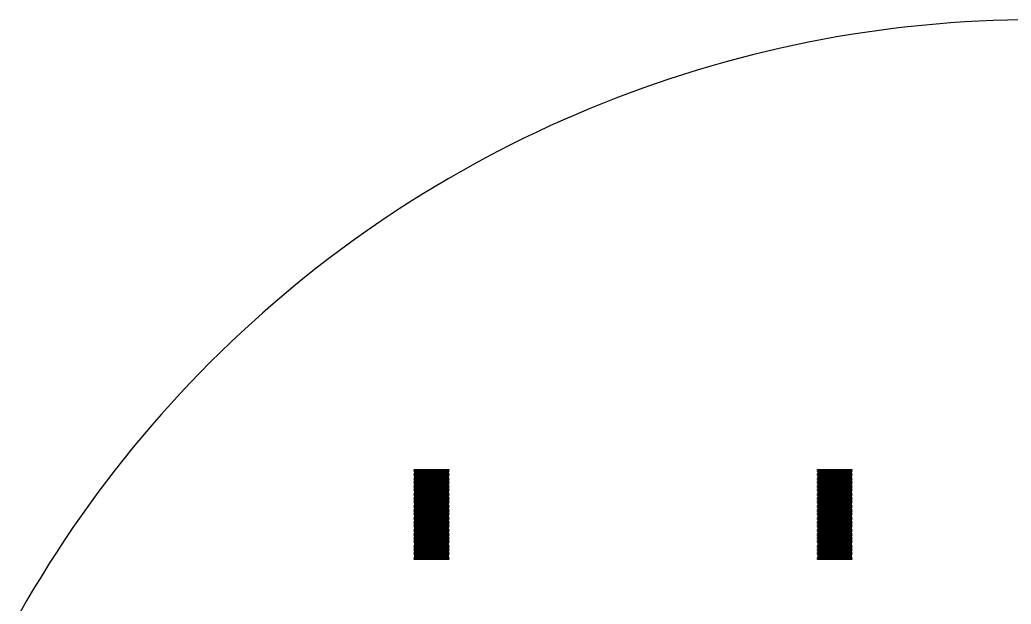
# Model space of a CAD drawing. Extents: x -18 to 83, y -18 to 83.
# Drawn here: x -11.86 to 31.16, y 57.61 to 82.95 of the extents above; entities that cross this region are included whole.
import ezdxf

# ---------------------------------------------------------------- set-up
doc = ezdxf.new("R2010")
doc.units = 0

msp = doc.modelspace()

# ---------------------------------------------------------------- linework, layer by layer
for p, q in [((26.6617, 82.6411), (26.0438, 82.5687)), ((27.2805, 82.7059), (26.6617, 82.6411)), ((27.9001, 82.763), (27.2805, 82.7059)), ((28.5203, 82.8126), (27.9001, 82.763)), ((29.141, 82.8546), (28.5203, 82.8126)), ((29.7623, 82.8889), (29.141, 82.8546)), ((30.3839, 82.9156), (29.7623, 82.8889)), ((31.0058, 82.9347), (30.3839, 82.9156)), ((31.6278, 82.9462), (31.0058, 82.9347)), ((23.5822, 82.2036), (22.9699, 82.0934)), ((24.1959, 82.3062), (23.5822, 82.2036)), ((24.8108, 82.4012), (24.1959, 82.3062)), ((25.4268, 82.4888), (24.8108, 82.4012)), ((26.0438, 82.5687), (25.4268, 82.4888)), ((21.7495, 81.8507), (21.1416, 81.7181)), ((22.3589, 81.9758), (21.7495, 81.8507)), ((22.9699, 82.0934), (22.3589, 81.9758)), ((19.9309, 81.4306), (19.3283, 81.2757)), ((20.5353, 81.578), (19.9309, 81.4306)), ((21.1416, 81.7181), (20.5353, 81.578)), ((18.129, 80.9438), (17.5326, 80.7669)), ((18.7277, 81.1134), (18.129, 80.9438)), ((19.3283, 81.2757), (18.7277, 81.1134)), ((16.9383, 80.5826), (16.3463, 80.3911)), ((17.5326, 80.7669), (16.9383, 80.5826)), ((15.7568, 80.1923), (15.1697, 79.9863)), ((16.3463, 80.3911), (15.7568, 80.1923)), ((14.5852, 79.7731), (14.0033, 79.5527)), ((15.1697, 79.9863), (14.5852, 79.7731)), ((13.4242, 79.3253), (12.8479, 79.0907)), ((14.0033, 79.5527), (13.4242, 79.3253)), ((12.2746, 78.8491), (11.7043, 78.6004)), ((12.8479, 79.0907), (12.2746, 78.8491)), ((11.137, 78.3448), (10.573, 78.0822)), ((11.7043, 78.6004), (11.137, 78.3448)), ((10.573, 78.0822), (10.0121, 77.8128)), ((9.4547, 77.5365), (8.90068, 77.2533)), ((10.0121, 77.8128), (9.4547, 77.5365)), ((8.90068, 77.2533), (8.35017, 76.9634)), ((7.80327, 76.6667), (7.26006, 76.3634)), ((8.35017, 76.9634), (7.80327, 76.6667)), ((7.26006, 76.3634), (6.7206, 76.0534)), ((6.18498, 75.7368), (5.65329, 75.4137)), ((6.7206, 76.0534), (6.18498, 75.7368)), ((5.65329, 75.4137), (5.12561, 75.0841)), ((5.12561, 75.0841), (4.60202, 74.748)), ((4.60202, 74.748), (4.08258, 74.4055)), ((3.56738, 74.0567), (3.05652, 73.7015)), ((4.08258, 74.4055), (3.56738, 74.0567)), ((3.05652, 73.7015), (2.55003, 73.3402)), ((2.55003, 73.3402), (2.04803, 72.9726)), ((2.04803, 72.9726), (1.55058, 72.5989)), ((1.55058, 72.5989), (1.05775, 72.2192)), ((1.05775, 72.2192), (0.56961, 71.8334)), ((0.08626, 71.4416), (-0.39226, 71.044)), ((0.56961, 71.8334), (0.08626, 71.4416)), ((-0.39226, 71.044), (-0.86586, 70.6405)), ((-0.86586, 70.6405), (-1.33447, 70.2312)), ((-1.33447, 70.2312), (-1.79803, 69.8162)), ((-1.79803, 69.8162), (-2.25647, 69.3956)), ((-2.25647, 69.3956), (-2.7097, 68.9693)), ((-2.7097, 68.9693), (-3.15767, 68.5376)), ((-3.15767, 68.5376), (-3.60031, 68.1003)), ((-3.60031, 68.1003), (-4.03755, 67.6577)), ((-4.03755, 67.6577), (-4.46931, 67.2097)), ((-4.46931, 67.2097), (-4.89557, 66.7565)), ((-4.89557, 66.7565), (-5.31621, 66.298)), ((-5.31621, 66.298), (-5.7312, 65.8345)), ((-5.7312, 65.8345), (-6.14049, 65.3659)), ((-6.14049, 65.3659), (-6.54398, 64.8923)), ((-6.54398, 64.8923), (-6.94162, 64.4137)), ((-6.94162, 64.4137), (-7.33337, 63.9304)), ((-7.33337, 63.9304), (-7.71916, 63.4422)), ((-7.71916, 63.4422), (-8.09892, 62.9494)), ((5.25, 63.435), (5.25, 63.445)), ((5.25, 63.445), (6.75, 63.445)), ((6.75, 63.435), (5.25, 63.435)), ((5.25, 63.395), (5.25, 63.405)), ((5.25, 63.405), (6.75, 63.405)), ((6.75, 63.395), (5.25, 63.395)), ((5.25, 63.355), (5.25, 63.365)), ((5.25, 63.365), (6.75, 63.365)), ((6.75, 63.355), (5.25, 63.355)), ((5.25, 63.315), (5.25, 63.325)), ((5.25, 63.325), (6.75, 63.325)), ((6.75, 63.315), (5.25, 63.315)), ((5.25, 63.275), (5.25, 63.285)), ((5.25, 63.285), (6.75, 63.285)), ((6.75, 63.275), (5.25, 63.275)), ((5.25, 63.235), (5.25, 63.245)), ((5.25, 63.245), (6.75, 63.245)), ((6.75, 63.445), (6.75, 63.435)), ((6.75, 63.405), (6.75, 63.395)), ((6.75, 63.365), (6.75, 63.355)), ((6.75, 63.325), (6.75, 63.315)), ((6.75, 63.285), (6.75, 63.275)), ((6.75, 63.245), (6.75, 63.235)), ((22.75, 63.435), (22.75, 63.445)), ((22.75, 63.445), (24.25, 63.445)), ((24.25, 63.435), (22.75, 63.435)), ((22.75, 63.395), (22.75, 63.405)), ((22.75, 63.405), (24.25, 63.405)), ((24.25, 63.395), (22.75, 63.395)), ((22.75, 63.355), (22.75, 63.365)), ((22.75, 63.365), (24.25, 63.365)), ((24.25, 63.355), (22.75, 63.355)), ((22.75, 63.315), (22.75, 63.325)), ((22.75, 63.325), (24.25, 63.325)), ((24.25, 63.315), (22.75, 63.315)), ((22.75, 63.275), (22.75, 63.285)), ((22.75, 63.285), (24.25, 63.285)), ((24.25, 63.275), (22.75, 63.275)), ((22.75, 63.235), (22.75, 63.245)), ((22.75, 63.245), (24.25, 63.245)), ((24.25, 63.445), (24.25, 63.435)), ((24.25, 63.405), (24.25, 63.395)), ((24.25, 63.365), (24.25, 63.355)), ((24.25, 63.325), (24.25, 63.315)), ((24.25, 63.285), (24.25, 63.275)), ((24.25, 63.245), (24.25, 63.235)), ((-8.09892, 62.9494), (-8.47261, 62.452)), ((6.75, 63.235), (5.25, 63.235)), ((5.25, 63.195), (5.25, 63.205)), ((5.25, 63.205), (6.75, 63.205)), ((6.75, 63.195), (5.25, 63.195)), ((5.25, 63.155), (5.25, 63.165)), ((5.25, 63.165), (6.75, 63.165)), ((6.75, 63.155), (5.25, 63.155)), ((5.25, 63.115), (5.25, 63.125)), ((5.25, 63.125), (6.75, 63.125)), ((6.75, 63.115), (5.25, 63.115)), ((5.25, 63.075), (5.25, 63.085)), ((5.25, 63.085), (6.75, 63.085)), ((6.75, 63.075), (5.25, 63.075)), ((5.25, 63.035), (5.25, 63.045)), ((5.25, 63.045), (6.75, 63.045)), ((6.75, 63.035), (5.25, 63.035)), ((5.25, 62.995), (5.25, 63.005)), ((5.25, 63.005), (6.75, 63.005)), ((6.75, 62.995), (5.25, 62.995)), ((5.25, 62.955), (5.25, 62.965)), ((5.25, 62.965), (6.75, 62.965)), ((6.75, 62.955), (5.25, 62.955)), ((5.25, 62.915), (5.25, 62.925)), ((5.25, 62.925), (6.75, 62.925)), ((6.75, 62.915), (5.25, 62.915)), ((5.25, 62.875), (5.25, 62.885)), ((5.25, 62.885), (6.75, 62.885)), ((6.75, 62.875), (5.25, 62.875)), ((5.25, 62.835), (5.25, 62.845)), ((5.25, 62.845), (6.75, 62.845)), ((6.75, 62.835), (5.25, 62.835)), ((6.75, 63.205), (6.75, 63.195)), ((6.75, 63.165), (6.75, 63.155)), ((6.75, 63.125), (6.75, 63.115)), ((6.75, 63.085), (6.75, 63.075)), ((6.75, 63.045), (6.75, 63.035)), ((6.75, 63.005), (6.75, 62.995)), ((6.75, 62.965), (6.75, 62.955)), ((6.75, 62.925), (6.75, 62.915)), ((6.75, 62.885), (6.75, 62.875)), ((6.75, 62.845), (6.75, 62.835)), ((24.25, 63.235), (22.75, 63.235)), ((22.75, 63.195), (22.75, 63.205)), ((22.75, 63.205), (24.25, 63.205)), ((24.25, 63.195), (22.75, 63.195)), ((22.75, 63.155), (22.75, 63.165)), ((22.75, 63.165), (24.25, 63.165)), ((24.25, 63.155), (22.75, 63.155)), ((22.75, 63.115), (22.75, 63.125)), ((22.75, 63.125), (24.25, 63.125)), ((24.25, 63.115), (22.75, 63.115)), ((22.75, 63.075), (22.75, 63.085)), ((22.75, 63.085), (24.25, 63.085)), ((24.25, 63.075), (22.75, 63.075)), ((22.75, 63.035), (22.75, 63.045)), ((22.75, 63.045), (24.25, 63.045)), ((24.25, 63.035), (22.75, 63.035)), ((22.75, 62.995), (22.75, 63.005)), ((22.75, 63.005), (24.25, 63.005)), ((24.25, 62.995), (22.75, 62.995)), ((22.75, 62.955), (22.75, 62.965)), ((22.75, 62.965), (24.25, 62.965)), ((24.25, 62.955), (22.75, 62.955)), ((22.75, 62.915), (22.75, 62.925)), ((22.75, 62.925), (24.25, 62.925)), ((24.25, 62.915), (22.75, 62.915)), ((22.75, 62.875), (22.75, 62.885)), ((22.75, 62.885), (24.25, 62.885)), ((24.25, 62.875), (22.75, 62.875)), ((22.75, 62.835), (22.75, 62.845)), ((22.75, 62.845), (24.25, 62.845)), ((24.25, 62.835), (22.75, 62.835)), ((24.25, 63.205), (24.25, 63.195)), ((24.25, 63.165), (24.25, 63.155)), ((24.25, 63.125), (24.25, 63.115)), ((24.25, 63.085), (24.25, 63.075)), ((24.25, 63.045), (24.25, 63.035)), ((24.25, 63.005), (24.25, 62.995)), ((24.25, 62.965), (24.25, 62.955)), ((24.25, 62.925), (24.25, 62.915)), ((24.25, 62.885), (24.25, 62.875)), ((24.25, 62.845), (24.25, 62.835)), ((-8.47261, 62.452), (-8.84018, 61.95)), ((5.25, 62.795), (5.25, 62.805)), ((5.25, 62.805), (6.75, 62.805)), ((6.75, 62.795), (5.25, 62.795)), ((5.25, 62.755), (5.25, 62.765)), ((5.25, 62.765), (6.75, 62.765)), ((6.75, 62.755), (5.25, 62.755)), ((5.25, 62.715), (5.25, 62.725)), ((5.25, 62.725), (6.75, 62.725)), ((6.75, 62.715), (5.25, 62.715)), ((5.25, 62.675), (5.25, 62.685)), ((5.25, 62.685), (6.75, 62.685)), ((6.75, 62.675), (5.25, 62.675)), ((5.25, 62.635), (5.25, 62.645)), ((5.25, 62.645), (6.75, 62.645)), ((6.75, 62.635), (5.25, 62.635)), ((5.25, 62.595), (5.25, 62.605)), ((5.25, 62.605), (6.75, 62.605)), ((6.75, 62.595), (5.25, 62.595)), ((5.25, 62.555), (5.25, 62.565)), ((5.25, 62.565), (6.75, 62.565)), ((6.75, 62.555), (5.25, 62.555)), ((5.25, 62.515), (5.25, 62.525)), ((5.25, 62.525), (6.75, 62.525)), ((6.75, 62.515), (5.25, 62.515)), ((5.25, 62.475), (5.25, 62.485)), ((5.25, 62.485), (6.75, 62.485)), ((6.75, 62.475), (5.25, 62.475)), ((5.25, 62.435), (5.25, 62.445)), ((5.25, 62.445), (6.75, 62.445)), ((6.75, 62.435), (5.25, 62.435)), ((5.25, 62.395), (5.25, 62.405)), ((5.25, 62.405), (6.75, 62.405)), ((6.75, 62.395), (5.25, 62.395)), ((6.75, 62.805), (6.75, 62.795)), ((6.75, 62.765), (6.75, 62.755)), ((6.75, 62.725), (6.75, 62.715)), ((6.75, 62.685), (6.75, 62.675)), ((6.75, 62.645), (6.75, 62.635)), ((6.75, 62.605), (6.75, 62.595)), ((6.75, 62.565), (6.75, 62.555)), ((6.75, 62.525), (6.75, 62.515)), ((6.75, 62.485), (6.75, 62.475)), ((6.75, 62.445), (6.75, 62.435)), ((6.75, 62.405), (6.75, 62.395)), ((22.75, 62.795), (22.75, 62.805)), ((22.75, 62.805), (24.25, 62.805)), ((24.25, 62.795), (22.75, 62.795)), ((22.75, 62.755), (22.75, 62.765)), ((22.75, 62.765), (24.25, 62.765)), ((24.25, 62.755), (22.75, 62.755)), ((22.75, 62.715), (22.75, 62.725)), ((22.75, 62.725), (24.25, 62.725)), ((24.25, 62.715), (22.75, 62.715)), ((22.75, 62.675), (22.75, 62.685)), ((22.75, 62.685), (24.25, 62.685)), ((24.25, 62.675), (22.75, 62.675)), ((22.75, 62.635), (22.75, 62.645)), ((22.75, 62.645), (24.25, 62.645)), ((24.25, 62.635), (22.75, 62.635)), ((22.75, 62.595), (22.75, 62.605)), ((22.75, 62.605), (24.25, 62.605)), ((24.25, 62.595), (22.75, 62.595)), ((22.75, 62.555), (22.75, 62.565)), ((22.75, 62.565), (24.25, 62.565)), ((24.25, 62.555), (22.75, 62.555)), ((22.75, 62.515), (22.75, 62.525)), ((22.75, 62.525), (24.25, 62.525)), ((24.25, 62.515), (22.75, 62.515)), ((22.75, 62.475), (22.75, 62.485)), ((22.75, 62.485), (24.25, 62.485)), ((24.25, 62.475), (22.75, 62.475)), ((22.75, 62.435), (22.75, 62.445)), ((22.75, 62.445), (24.25, 62.445)), ((24.25, 62.435), (22.75, 62.435)), ((22.75, 62.395), (22.75, 62.405)), ((22.75, 62.405), (24.25, 62.405)), ((24.25, 62.395), (22.75, 62.395)), ((24.25, 62.805), (24.25, 62.795)), ((24.25, 62.765), (24.25, 62.755)), ((24.25, 62.725), (24.25, 62.715)), ((24.25, 62.685), (24.25, 62.675)), ((24.25, 62.645), (24.25, 62.635)), ((24.25, 62.605), (24.25, 62.595)), ((24.25, 62.565), (24.25, 62.555)), ((24.25, 62.525), (24.25, 62.515)), ((24.25, 62.485), (24.25, 62.475)), ((24.25, 62.445), (24.25, 62.435)), ((24.25, 62.405), (24.25, 62.395)), ((5.25, 62.355), (5.25, 62.365)), ((5.25, 62.365), (6.75, 62.365)), ((6.75, 62.355), (5.25, 62.355)), ((5.25, 62.315), (5.25, 62.325)), ((5.25, 62.325), (6.75, 62.325)), ((6.75, 62.315), (5.25, 62.315)), ((5.25, 62.275), (5.25, 62.285)), ((5.25, 62.285), (6.75, 62.285)), ((6.75, 62.275), (5.25, 62.275)), ((5.25, 62.235), (5.25, 62.245)), ((5.25, 62.245), (6.75, 62.245)), ((6.75, 62.235), (5.25, 62.235)), ((5.25, 62.195), (5.25, 62.205)), ((5.25, 62.205), (6.75, 62.205)), ((6.75, 62.195), (5.25, 62.195)), ((5.25, 62.155), (5.25, 62.165)), ((5.25, 62.165), (6.75, 62.165)), ((6.75, 62.155), (5.25, 62.155)), ((5.25, 62.115), (5.25, 62.125)), ((5.25, 62.125), (6.75, 62.125)), ((6.75, 62.115), (5.25, 62.115)), ((5.25, 62.075), (5.25, 62.085)), ((5.25, 62.085), (6.75, 62.085)), ((6.75, 62.075), (5.25, 62.075)), ((5.25, 62.035), (5.25, 62.045)), ((5.25, 62.045), (6.75, 62.045)), ((6.75, 62.035), (5.25, 62.035)), ((5.25, 61.995), (5.25, 62.005)), ((5.25, 62.005), (6.75, 62.005)), ((6.75, 61.995), (5.25, 61.995)), ((5.25, 61.955), (5.25, 61.965)), ((5.25, 61.965), (6.75, 61.965)), ((6.75, 61.955), (5.25, 61.955)), ((6.75, 62.365), (6.75, 62.355)), ((6.75, 62.325), (6.75, 62.315)), ((6.75, 62.285), (6.75, 62.275)), ((6.75, 62.245), (6.75, 62.235)), ((6.75, 62.205), (6.75, 62.195)), ((6.75, 62.165), (6.75, 62.155)), ((6.75, 62.125), (6.75, 62.115)), ((6.75, 62.085), (6.75, 62.075)), ((6.75, 62.045), (6.75, 62.035)), ((6.75, 62.005), (6.75, 61.995)), ((6.75, 61.965), (6.75, 61.955)), ((22.75, 62.355), (22.75, 62.365)), ((22.75, 62.365), (24.25, 62.365)), ((24.25, 62.355), (22.75, 62.355)), ((22.75, 62.315), (22.75, 62.325)), ((22.75, 62.325), (24.25, 62.325)), ((24.25, 62.315), (22.75, 62.315)), ((22.75, 62.275), (22.75, 62.285)), ((22.75, 62.285), (24.25, 62.285)), ((24.25, 62.275), (22.75, 62.275)), ((22.75, 62.235), (22.75, 62.245)), ((22.75, 62.245), (24.25, 62.245)), ((24.25, 62.235), (22.75, 62.235)), ((22.75, 62.195), (22.75, 62.205)), ((22.75, 62.205), (24.25, 62.205)), ((24.25, 62.195), (22.75, 62.195)), ((22.75, 62.155), (22.75, 62.165)), ((22.75, 62.165), (24.25, 62.165)), ((24.25, 62.155), (22.75, 62.155)), ((22.75, 62.115), (22.75, 62.125)), ((22.75, 62.125), (24.25, 62.125)), ((24.25, 62.115), (22.75, 62.115)), ((22.75, 62.075), (22.75, 62.085)), ((22.75, 62.085), (24.25, 62.085)), ((24.25, 62.075), (22.75, 62.075)), ((22.75, 62.035), (22.75, 62.045)), ((22.75, 62.045), (24.25, 62.045)), ((24.25, 62.035), (22.75, 62.035)), ((22.75, 61.995), (22.75, 62.005)), ((22.75, 62.005), (24.25, 62.005)), ((24.25, 61.995), (22.75, 61.995)), ((22.75, 61.955), (22.75, 61.965)), ((22.75, 61.965), (24.25, 61.965)), ((24.25, 61.955), (22.75, 61.955)), ((24.25, 62.365), (24.25, 62.355)), ((24.25, 62.325), (24.25, 62.315)), ((24.25, 62.285), (24.25, 62.275)), ((24.25, 62.245), (24.25, 62.235)), ((24.25, 62.205), (24.25, 62.195)), ((24.25, 62.165), (24.25, 62.155)), ((24.25, 62.125), (24.25, 62.115)), ((24.25, 62.085), (24.25, 62.075)), ((24.25, 62.045), (24.25, 62.035)), ((24.25, 62.005), (24.25, 61.995)), ((24.25, 61.965), (24.25, 61.955)), ((-8.84018, 61.95), (-9.20154, 61.4435)), ((5.25, 61.915), (5.25, 61.925)), ((5.25, 61.925), (6.75, 61.925)), ((6.75, 61.915), (5.25, 61.915)), ((5.25, 61.875), (5.25, 61.885)), ((5.25, 61.885), (6.75, 61.885)), ((6.75, 61.875), (5.25, 61.875)), ((5.25, 61.835), (5.25, 61.845)), ((5.25, 61.845), (6.75, 61.845)), ((6.75, 61.835), (5.25, 61.835)), ((5.25, 61.795), (5.25, 61.805)), ((5.25, 61.805), (6.75, 61.805)), ((6.75, 61.795), (5.25, 61.795)), ((5.25, 61.755), (5.25, 61.765)), ((5.25, 61.765), (6.75, 61.765)), ((6.75, 61.755), (5.25, 61.755)), ((5.25, 61.715), (5.25, 61.725)), ((5.25, 61.725), (6.75, 61.725)), ((6.75, 61.715), (5.25, 61.715)), ((5.25, 61.675), (5.25, 61.685)), ((5.25, 61.685), (6.75, 61.685)), ((6.75, 61.675), (5.25, 61.675)), ((5.25, 61.635), (5.25, 61.645)), ((5.25, 61.645), (6.75, 61.645)), ((6.75, 61.635), (5.25, 61.635)), ((5.25, 61.595), (5.25, 61.605)), ((5.25, 61.605), (6.75, 61.605)), ((6.75, 61.595), (5.25, 61.595)), ((5.25, 61.555), (5.25, 61.565)), ((5.25, 61.565), (6.75, 61.565)), ((6.75, 61.555), (5.25, 61.555)), ((5.25, 61.515), (5.25, 61.525)), ((5.25, 61.525), (6.75, 61.525)), ((6.75, 61.925), (6.75, 61.915)), ((6.75, 61.885), (6.75, 61.875)), ((6.75, 61.845), (6.75, 61.835)), ((6.75, 61.805), (6.75, 61.795)), ((6.75, 61.765), (6.75, 61.755)), ((6.75, 61.725), (6.75, 61.715)), ((6.75, 61.685), (6.75, 61.675)), ((6.75, 61.645), (6.75, 61.635)), ((6.75, 61.605), (6.75, 61.595)), ((6.75, 61.565), (6.75, 61.555)), ((6.75, 61.525), (6.75, 61.515)), ((22.75, 61.915), (22.75, 61.925)), ((22.75, 61.925), (24.25, 61.925)), ((24.25, 61.915), (22.75, 61.915)), ((22.75, 61.875), (22.75, 61.885)), ((22.75, 61.885), (24.25, 61.885)), ((24.25, 61.875), (22.75, 61.875)), ((22.75, 61.835), (22.75, 61.845)), ((22.75, 61.845), (24.25, 61.845)), ((24.25, 61.835), (22.75, 61.835)), ((22.75, 61.795), (22.75, 61.805)), ((22.75, 61.805), (24.25, 61.805)), ((24.25, 61.795), (22.75, 61.795)), ((22.75, 61.755), (22.75, 61.765)), ((22.75, 61.765), (24.25, 61.765)), ((24.25, 61.755), (22.75, 61.755)), ((22.75, 61.715), (22.75, 61.725)), ((22.75, 61.725), (24.25, 61.725)), ((24.25, 61.715), (22.75, 61.715)), ((22.75, 61.675), (22.75, 61.685)), ((22.75, 61.685), (24.25, 61.685)), ((24.25, 61.675), (22.75, 61.675)), ((22.75, 61.635), (22.75, 61.645)), ((22.75, 61.645), (24.25, 61.645)), ((24.25, 61.635), (22.75, 61.635)), ((22.75, 61.595), (22.75, 61.605)), ((22.75, 61.605), (24.25, 61.605)), ((24.25, 61.595), (22.75, 61.595)), ((22.75, 61.555), (22.75, 61.565)), ((22.75, 61.565), (24.25, 61.565)), ((24.25, 61.555), (22.75, 61.555)), ((22.75, 61.515), (22.75, 61.525)), ((22.75, 61.525), (24.25, 61.525)), ((24.25, 61.925), (24.25, 61.915)), ((24.25, 61.885), (24.25, 61.875)), ((24.25, 61.845), (24.25, 61.835)), ((24.25, 61.805), (24.25, 61.795)), ((24.25, 61.765), (24.25, 61.755)), ((24.25, 61.725), (24.25, 61.715)), ((24.25, 61.685), (24.25, 61.675)), ((24.25, 61.645), (24.25, 61.635)), ((24.25, 61.605), (24.25, 61.595)), ((24.25, 61.565), (24.25, 61.555)), ((24.25, 61.525), (24.25, 61.515)), ((-9.20154, 61.4435), (-9.55667, 60.9326)), ((6.75, 61.515), (5.25, 61.515)), ((5.25, 61.475), (5.25, 61.485)), ((5.25, 61.485), (6.75, 61.485)), ((6.75, 61.475), (5.25, 61.475)), ((5.25, 61.435), (5.25, 61.445)), ((5.25, 61.445), (6.75, 61.445)), ((6.75, 61.435), (5.25, 61.435)), ((5.25, 61.395), (5.25, 61.405)), ((5.25, 61.405), (6.75, 61.405)), ((6.75, 61.395), (5.25, 61.395)), ((5.25, 61.355), (5.25, 61.365)), ((5.25, 61.365), (6.75, 61.365)), ((6.75, 61.355), (5.25, 61.355)), ((5.25, 61.315), (5.25, 61.325)), ((5.25, 61.325), (6.75, 61.325)), ((6.75, 61.315), (5.25, 61.315)), ((5.25, 61.275), (5.25, 61.285)), ((5.25, 61.285), (6.75, 61.285)), ((6.75, 61.275), (5.25, 61.275)), ((5.25, 61.235), (5.25, 61.245)), ((5.25, 61.245), (6.75, 61.245)), ((6.75, 61.235), (5.25, 61.235)), ((5.25, 61.195), (5.25, 61.205)), ((5.25, 61.205), (6.75, 61.205)), ((6.75, 61.195), (5.25, 61.195)), ((5.25, 61.155), (5.25, 61.165)), ((5.25, 61.165), (6.75, 61.165)), ((6.75, 61.155), (5.25, 61.155)), ((5.25, 61.115), (5.25, 61.125)), ((5.25, 61.125), (6.75, 61.125)), ((6.75, 61.115), (5.25, 61.115)), ((6.75, 61.485), (6.75, 61.475)), ((6.75, 61.445), (6.75, 61.435)), ((6.75, 61.405), (6.75, 61.395)), ((6.75, 61.365), (6.75, 61.355)), ((6.75, 61.325), (6.75, 61.315)), ((6.75, 61.285), (6.75, 61.275)), ((6.75, 61.245), (6.75, 61.235)), ((6.75, 61.205), (6.75, 61.195)), ((6.75, 61.165), (6.75, 61.155)), ((6.75, 61.125), (6.75, 61.115)), ((24.25, 61.515), (22.75, 61.515)), ((22.75, 61.475), (22.75, 61.485)), ((22.75, 61.485), (24.25, 61.485)), ((24.25, 61.475), (22.75, 61.475)), ((22.75, 61.435), (22.75, 61.445)), ((22.75, 61.445), (24.25, 61.445)), ((24.25, 61.435), (22.75, 61.435)), ((22.75, 61.395), (22.75, 61.405)), ((22.75, 61.405), (24.25, 61.405)), ((24.25, 61.395), (22.75, 61.395)), ((22.75, 61.355), (22.75, 61.365)), ((22.75, 61.365), (24.25, 61.365)), ((24.25, 61.355), (22.75, 61.355)), ((22.75, 61.315), (22.75, 61.325)), ((22.75, 61.325), (24.25, 61.325)), ((24.25, 61.315), (22.75, 61.315)), ((22.75, 61.275), (22.75, 61.285)), ((22.75, 61.285), (24.25, 61.285)), ((24.25, 61.275), (22.75, 61.275)), ((22.75, 61.235), (22.75, 61.245)), ((22.75, 61.245), (24.25, 61.245)), ((24.25, 61.235), (22.75, 61.235)), ((22.75, 61.195), (22.75, 61.205)), ((22.75, 61.205), (24.25, 61.205)), ((24.25, 61.195), (22.75, 61.195)), ((22.75, 61.155), (22.75, 61.165)), ((22.75, 61.165), (24.25, 61.165)), ((24.25, 61.155), (22.75, 61.155)), ((22.75, 61.115), (22.75, 61.125)), ((22.75, 61.125), (24.25, 61.125)), ((24.25, 61.115), (22.75, 61.115)), ((24.25, 61.485), (24.25, 61.475)), ((24.25, 61.445), (24.25, 61.435)), ((24.25, 61.405), (24.25, 61.395)), ((24.25, 61.365), (24.25, 61.355)), ((24.25, 61.325), (24.25, 61.315)), ((24.25, 61.285), (24.25, 61.275)), ((24.25, 61.245), (24.25, 61.235)), ((24.25, 61.205), (24.25, 61.195)), ((24.25, 61.165), (24.25, 61.155)), ((24.25, 61.125), (24.25, 61.115)), ((-9.55667, 60.9326), (-9.9055, 60.4174)), ((5.25, 61.075), (5.25, 61.085)), ((5.25, 61.085), (6.75, 61.085)), ((6.75, 61.075), (5.25, 61.075)), ((5.25, 61.035), (5.25, 61.045)), ((5.25, 61.045), (6.75, 61.045)), ((6.75, 61.035), (5.25, 61.035)), ((5.25, 60.995), (5.25, 61.005)), ((5.25, 61.005), (6.75, 61.005)), ((6.75, 60.995), (5.25, 60.995)), ((5.25, 60.955), (5.25, 60.965)), ((5.25, 60.965), (6.75, 60.965)), ((6.75, 60.955), (5.25, 60.955)), ((5.25, 60.915), (5.25, 60.925)), ((5.25, 60.925), (6.75, 60.925)), ((6.75, 60.915), (5.25, 60.915)), ((5.25, 60.875), (5.25, 60.885)), ((5.25, 60.885), (6.75, 60.885)), ((6.75, 60.875), (5.25, 60.875)), ((5.25, 60.835), (5.25, 60.845)), ((5.25, 60.845), (6.75, 60.845)), ((6.75, 60.835), (5.25, 60.835)), ((5.25, 60.795), (5.25, 60.805)), ((5.25, 60.805), (6.75, 60.805)), ((6.75, 60.795), (5.25, 60.795)), ((5.25, 60.755), (5.25, 60.765)), ((5.25, 60.765), (6.75, 60.765)), ((6.75, 60.755), (5.25, 60.755)), ((5.25, 60.715), (5.25, 60.725)), ((5.25, 60.725), (6.75, 60.725)), ((6.75, 60.715), (5.25, 60.715)), ((5.25, 60.675), (5.25, 60.685)), ((5.25, 60.685), (6.75, 60.685)), ((6.75, 60.675), (5.25, 60.675)), ((6.75, 61.085), (6.75, 61.075)), ((6.75, 61.045), (6.75, 61.035)), ((6.75, 61.005), (6.75, 60.995)), ((6.75, 60.965), (6.75, 60.955)), ((6.75, 60.925), (6.75, 60.915)), ((6.75, 60.885), (6.75, 60.875)), ((6.75, 60.845), (6.75, 60.835)), ((6.75, 60.805), (6.75, 60.795)), ((6.75, 60.765), (6.75, 60.755)), ((6.75, 60.725), (6.75, 60.715)), ((6.75, 60.685), (6.75, 60.675)), ((22.75, 61.075), (22.75, 61.085)), ((22.75, 61.085), (24.25, 61.085)), ((24.25, 61.075), (22.75, 61.075)), ((22.75, 61.035), (22.75, 61.045)), ((22.75, 61.045), (24.25, 61.045)), ((24.25, 61.035), (22.75, 61.035)), ((22.75, 60.995), (22.75, 61.005)), ((22.75, 61.005), (24.25, 61.005)), ((24.25, 60.995), (22.75, 60.995)), ((22.75, 60.955), (22.75, 60.965)), ((22.75, 60.965), (24.25, 60.965)), ((24.25, 60.955), (22.75, 60.955)), ((22.75, 60.915), (22.75, 60.925)), ((22.75, 60.925), (24.25, 60.925)), ((24.25, 60.915), (22.75, 60.915)), ((22.75, 60.875), (22.75, 60.885)), ((22.75, 60.885), (24.25, 60.885)), ((24.25, 60.875), (22.75, 60.875)), ((22.75, 60.835), (22.75, 60.845)), ((22.75, 60.845), (24.25, 60.845)), ((24.25, 60.835), (22.75, 60.835)), ((22.75, 60.795), (22.75, 60.805)), ((22.75, 60.805), (24.25, 60.805)), ((24.25, 60.795), (22.75, 60.795)), ((22.75, 60.755), (22.75, 60.765)), ((22.75, 60.765), (24.25, 60.765)), ((24.25, 60.755), (22.75, 60.755)), ((22.75, 60.715), (22.75, 60.725)), ((22.75, 60.725), (24.25, 60.725)), ((24.25, 60.715), (22.75, 60.715)), ((22.75, 60.675), (22.75, 60.685)), ((22.75, 60.685), (24.25, 60.685)), ((24.25, 60.675), (22.75, 60.675)), ((24.25, 61.085), (24.25, 61.075)), ((24.25, 61.045), (24.25, 61.035)), ((24.25, 61.005), (24.25, 60.995)), ((24.25, 60.965), (24.25, 60.955)), ((24.25, 60.925), (24.25, 60.915)), ((24.25, 60.885), (24.25, 60.875)), ((24.25, 60.845), (24.25, 60.835)), ((24.25, 60.805), (24.25, 60.795)), ((24.25, 60.765), (24.25, 60.755)), ((24.25, 60.725), (24.25, 60.715)), ((24.25, 60.685), (24.25, 60.675)), ((-9.9055, 60.4174), (-10.248, 59.898)), ((5.25, 60.635), (5.25, 60.645)), ((5.25, 60.645), (6.75, 60.645)), ((6.75, 60.635), (5.25, 60.635)), ((5.25, 60.595), (5.25, 60.605)), ((5.25, 60.605), (6.75, 60.605)), ((6.75, 60.595), (5.25, 60.595)), ((5.25, 60.555), (5.25, 60.565)), ((5.25, 60.565), (6.75, 60.565)), ((6.75, 60.555), (5.25, 60.555)), ((5.25, 60.515), (5.25, 60.525)), ((5.25, 60.525), (6.75, 60.525)), ((6.75, 60.515), (5.25, 60.515)), ((5.25, 60.475), (5.25, 60.485)), ((5.25, 60.485), (6.75, 60.485)), ((6.75, 60.475), (5.25, 60.475)), ((5.25, 60.435), (5.25, 60.445)), ((5.25, 60.445), (6.75, 60.445)), ((6.75, 60.435), (5.25, 60.435)), ((5.25, 60.395), (5.25, 60.405)), ((5.25, 60.405), (6.75, 60.405)), ((6.75, 60.395), (5.25, 60.395)), ((5.25, 60.355), (5.25, 60.365)), ((5.25, 60.365), (6.75, 60.365)), ((6.75, 60.355), (5.25, 60.355)), ((5.25, 60.315), (5.25, 60.325)), ((5.25, 60.325), (6.75, 60.325)), ((6.75, 60.315), (5.25, 60.315)), ((5.25, 60.275), (5.25, 60.285)), ((5.25, 60.285), (6.75, 60.285)), ((6.75, 60.275), (5.25, 60.275)), ((5.25, 60.235), (5.25, 60.245)), ((5.25, 60.245), (6.75, 60.245)), ((6.75, 60.235), (5.25, 60.235)), ((6.75, 60.645), (6.75, 60.635)), ((6.75, 60.605), (6.75, 60.595)), ((6.75, 60.565), (6.75, 60.555)), ((6.75, 60.525), (6.75, 60.515)), ((6.75, 60.485), (6.75, 60.475)), ((6.75, 60.445), (6.75, 60.435)), ((6.75, 60.405), (6.75, 60.395)), ((6.75, 60.365), (6.75, 60.355)), ((6.75, 60.325), (6.75, 60.315)), ((6.75, 60.285), (6.75, 60.275)), ((6.75, 60.245), (6.75, 60.235)), ((22.75, 60.635), (22.75, 60.645)), ((22.75, 60.645), (24.25, 60.645)), ((24.25, 60.635), (22.75, 60.635)), ((22.75, 60.595), (22.75, 60.605)), ((22.75, 60.605), (24.25, 60.605)), ((24.25, 60.595), (22.75, 60.595)), ((22.75, 60.555), (22.75, 60.565)), ((22.75, 60.565), (24.25, 60.565)), ((24.25, 60.555), (22.75, 60.555)), ((22.75, 60.515), (22.75, 60.525)), ((22.75, 60.525), (24.25, 60.525)), ((24.25, 60.515), (22.75, 60.515)), ((22.75, 60.475), (22.75, 60.485)), ((22.75, 60.485), (24.25, 60.485)), ((24.25, 60.475), (22.75, 60.475)), ((22.75, 60.435), (22.75, 60.445)), ((22.75, 60.445), (24.25, 60.445)), ((24.25, 60.435), (22.75, 60.435)), ((22.75, 60.395), (22.75, 60.405)), ((22.75, 60.405), (24.25, 60.405)), ((24.25, 60.395), (22.75, 60.395)), ((22.75, 60.355), (22.75, 60.365)), ((22.75, 60.365), (24.25, 60.365)), ((24.25, 60.355), (22.75, 60.355)), ((22.75, 60.315), (22.75, 60.325)), ((22.75, 60.325), (24.25, 60.325)), ((24.25, 60.315), (22.75, 60.315)), ((22.75, 60.275), (22.75, 60.285)), ((22.75, 60.285), (24.25, 60.285)), ((24.25, 60.275), (22.75, 60.275)), ((22.75, 60.235), (22.75, 60.245)), ((22.75, 60.245), (24.25, 60.245)), ((24.25, 60.235), (22.75, 60.235)), ((24.25, 60.645), (24.25, 60.635)), ((24.25, 60.605), (24.25, 60.595)), ((24.25, 60.565), (24.25, 60.555)), ((24.25, 60.525), (24.25, 60.515)), ((24.25, 60.485), (24.25, 60.475)), ((24.25, 60.445), (24.25, 60.435)), ((24.25, 60.405), (24.25, 60.395)), ((24.25, 60.365), (24.25, 60.355)), ((24.25, 60.325), (24.25, 60.315)), ((24.25, 60.285), (24.25, 60.275)), ((24.25, 60.245), (24.25, 60.235)), ((-10.248, 59.898), (-10.5841, 59.3744)), ((5.25, 60.195), (5.25, 60.205)), ((5.25, 60.205), (6.75, 60.205)), ((6.75, 60.195), (5.25, 60.195)), ((5.25, 60.155), (5.25, 60.165)), ((5.25, 60.165), (6.75, 60.165)), ((6.75, 60.155), (5.25, 60.155)), ((5.25, 60.115), (5.25, 60.125)), ((5.25, 60.125), (6.75, 60.125)), ((6.75, 60.115), (5.25, 60.115)), ((5.25, 60.075), (5.25, 60.085)), ((5.25, 60.085), (6.75, 60.085)), ((6.75, 60.075), (5.25, 60.075)), ((5.25, 60.035), (5.25, 60.045)), ((5.25, 60.045), (6.75, 60.045)), ((6.75, 60.035), (5.25, 60.035)), ((5.25, 59.995), (5.25, 60.005)), ((5.25, 60.005), (6.75, 60.005)), ((6.75, 59.995), (5.25, 59.995)), ((5.25, 59.955), (5.25, 59.965)), ((5.25, 59.965), (6.75, 59.965)), ((6.75, 59.955), (5.25, 59.955)), ((5.25, 59.915), (5.25, 59.925)), ((5.25, 59.925), (6.75, 59.925)), ((6.75, 59.915), (5.25, 59.915)), ((5.25, 59.875), (5.25, 59.885)), ((5.25, 59.885), (6.75, 59.885)), ((6.75, 59.875), (5.25, 59.875)), ((5.25, 59.835), (5.25, 59.845)), ((5.25, 59.845), (6.75, 59.845)), ((6.75, 59.835), (5.25, 59.835)), ((5.25, 59.795), (5.25, 59.805)), ((5.25, 59.805), (6.75, 59.805)), ((6.75, 60.205), (6.75, 60.195)), ((6.75, 60.165), (6.75, 60.155)), ((6.75, 60.125), (6.75, 60.115)), ((6.75, 60.085), (6.75, 60.075)), ((6.75, 60.045), (6.75, 60.035)), ((6.75, 60.005), (6.75, 59.995)), ((6.75, 59.965), (6.75, 59.955)), ((6.75, 59.925), (6.75, 59.915)), ((6.75, 59.885), (6.75, 59.875)), ((6.75, 59.845), (6.75, 59.835)), ((6.75, 59.805), (6.75, 59.795)), ((22.75, 60.195), (22.75, 60.205)), ((22.75, 60.205), (24.25, 60.205)), ((24.25, 60.195), (22.75, 60.195)), ((22.75, 60.155), (22.75, 60.165)), ((22.75, 60.165), (24.25, 60.165)), ((24.25, 60.155), (22.75, 60.155)), ((22.75, 60.115), (22.75, 60.125)), ((22.75, 60.125), (24.25, 60.125)), ((24.25, 60.115), (22.75, 60.115)), ((22.75, 60.075), (22.75, 60.085)), ((22.75, 60.085), (24.25, 60.085)), ((24.25, 60.075), (22.75, 60.075)), ((22.75, 60.035), (22.75, 60.045)), ((22.75, 60.045), (24.25, 60.045)), ((24.25, 60.035), (22.75, 60.035)), ((22.75, 59.995), (22.75, 60.005)), ((22.75, 60.005), (24.25, 60.005)), ((24.25, 59.995), (22.75, 59.995)), ((22.75, 59.955), (22.75, 59.965)), ((22.75, 59.965), (24.25, 59.965)), ((24.25, 59.955), (22.75, 59.955)), ((22.75, 59.915), (22.75, 59.925)), ((22.75, 59.925), (24.25, 59.925)), ((24.25, 59.915), (22.75, 59.915)), ((22.75, 59.875), (22.75, 59.885)), ((22.75, 59.885), (24.25, 59.885)), ((24.25, 59.875), (22.75, 59.875)), ((22.75, 59.835), (22.75, 59.845)), ((22.75, 59.845), (24.25, 59.845)), ((24.25, 59.835), (22.75, 59.835)), ((22.75, 59.795), (22.75, 59.805)), ((22.75, 59.805), (24.25, 59.805)), ((24.25, 60.205), (24.25, 60.195)), ((24.25, 60.165), (24.25, 60.155)), ((24.25, 60.125), (24.25, 60.115)), ((24.25, 60.085), (24.25, 60.075)), ((24.25, 60.045), (24.25, 60.035)), ((24.25, 60.005), (24.25, 59.995)), ((24.25, 59.965), (24.25, 59.955)), ((24.25, 59.925), (24.25, 59.915)), ((24.25, 59.885), (24.25, 59.875)), ((24.25, 59.845), (24.25, 59.835)), ((24.25, 59.805), (24.25, 59.795)), ((-10.5841, 59.3744), (-10.9137, 58.8467)), ((6.75, 59.795), (5.25, 59.795)), ((5.25, 59.755), (5.25, 59.765)), ((5.25, 59.765), (6.75, 59.765)), ((6.75, 59.755), (5.25, 59.755)), ((5.25, 59.715), (5.25, 59.725)), ((5.25, 59.725), (6.75, 59.725)), ((6.75, 59.715), (5.25, 59.715)), ((5.25, 59.675), (5.25, 59.685)), ((5.25, 59.685), (6.75, 59.685)), ((6.75, 59.675), (5.25, 59.675)), ((5.25, 59.635), (5.25, 59.645)), ((5.25, 59.645), (6.75, 59.645)), ((6.75, 59.635), (5.25, 59.635)), ((5.25, 59.595), (5.25, 59.605)), ((5.25, 59.605), (6.75, 59.605)), ((6.75, 59.595), (5.25, 59.595)), ((5.25, 59.555), (5.25, 59.565)), ((5.25, 59.565), (6.75, 59.565)), ((6.75, 59.555), (5.25, 59.555)), ((6.75, 59.765), (6.75, 59.755)), ((6.75, 59.725), (6.75, 59.715)), ((6.75, 59.685), (6.75, 59.675)), ((6.75, 59.645), (6.75, 59.635)), ((6.75, 59.605), (6.75, 59.595)), ((6.75, 59.565), (6.75, 59.555)), ((24.25, 59.795), (22.75, 59.795)), ((22.75, 59.755), (22.75, 59.765)), ((22.75, 59.765), (24.25, 59.765)), ((24.25, 59.755), (22.75, 59.755)), ((22.75, 59.715), (22.75, 59.725)), ((22.75, 59.725), (24.25, 59.725)), ((24.25, 59.715), (22.75, 59.715)), ((22.75, 59.675), (22.75, 59.685)), ((22.75, 59.685), (24.25, 59.685)), ((24.25, 59.675), (22.75, 59.675)), ((22.75, 59.635), (22.75, 59.645)), ((22.75, 59.645), (24.25, 59.645)), ((24.25, 59.635), (22.75, 59.635)), ((22.75, 59.595), (22.75, 59.605)), ((22.75, 59.605), (24.25, 59.605)), ((24.25, 59.595), (22.75, 59.595)), ((22.75, 59.555), (22.75, 59.565)), ((22.75, 59.565), (24.25, 59.565)), ((24.25, 59.555), (22.75, 59.555)), ((24.25, 59.765), (24.25, 59.755)), ((24.25, 59.725), (24.25, 59.715)), ((24.25, 59.685), (24.25, 59.675)), ((24.25, 59.645), (24.25, 59.635)), ((24.25, 59.605), (24.25, 59.595)), ((24.25, 59.565), (24.25, 59.555)), ((-10.9137, 58.8467), (-11.2368, 58.315)), ((-11.2368, 58.315), (-11.5534, 57.7794)), ((-11.5534, 57.7794), (-11.8634, 57.2399))]:
    msp.add_line(p, q)

doc.saveas('drawing.dxf')
